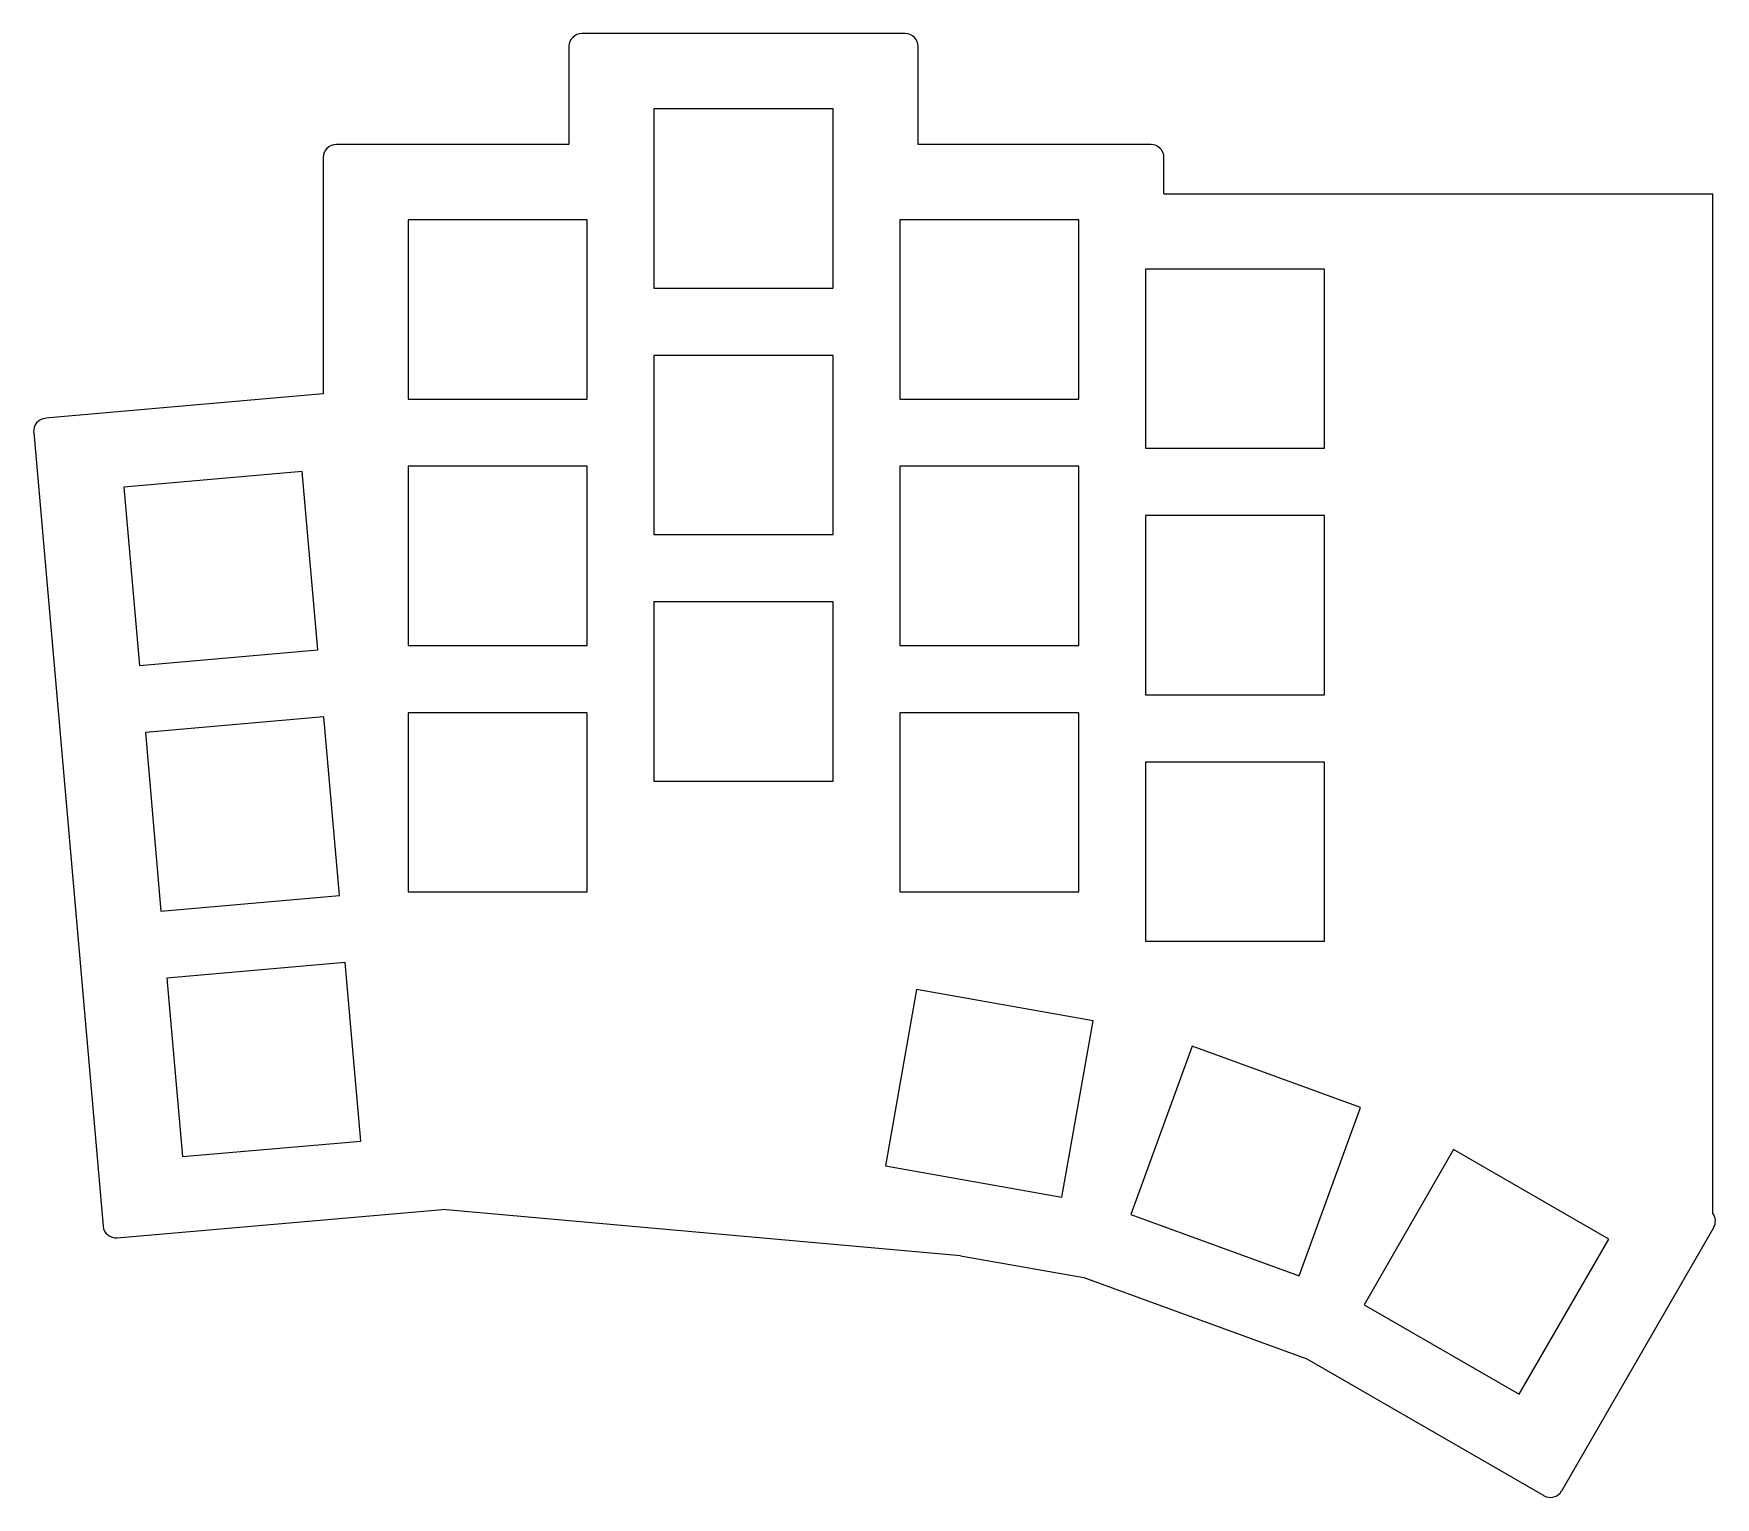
# Model space of a CAD drawing. Header units: millimetres. Extents: x -18 to 112, y -34 to 79.
import ezdxf

# ---------------------------------------------------------------- set-up
doc = ezdxf.new("R2010")
doc.units = ezdxf.units.MM
doc.layers.add('black', color=7, linetype='CONTINUOUS')

msp = doc.modelspace()

# ---------------------------------------------------------------- linework, layer by layer
at = {"layer": 'black'}
for p, q in [((23.59, 78.31), (23.59, 70.73)), ((49.59, 79.31), (24.59, 79.31)), ((50.59, 70.73), (50.59, 78.31)), ((44.01, 73.48), (30.16, 73.48)), ((30.16, 73.48), (30.16, 59.63)), ((44.01, 59.63), (44.01, 73.48)), ((23.59, 70.73), (5.59, 70.73)), ((68.59, 70.73), (50.59, 70.73)), ((4.59, 69.73), (4.59, 51.45)), ((69.59, 66.92), (69.59, 69.73)), ((69.59, 66.92), (112.02, 66.92)), ((112.02, -11.89), (112.02, 66.92)), ((25.01, 64.91), (11.16, 64.91)), ((11.16, 64.91), (11.16, 51.06)), ((25.01, 51.06), (25.01, 64.91)), ((63.01, 64.91), (49.16, 64.91)), ((49.16, 64.91), (49.16, 51.06)), ((63.01, 51.06), (63.01, 64.91)), ((82.01, 61.1), (68.16, 61.1)), ((68.16, 61.1), (68.16, 47.25)), ((82.01, 47.25), (82.01, 61.1)), ((30.16, 59.63), (44.01, 59.63)), ((44.01, 54.43), (30.16, 54.43)), ((30.16, 54.43), (30.16, 40.58)), ((44.01, 40.58), (44.01, 54.43)), ((4.59, 51.45), (-16.88, 49.57)), ((11.16, 51.06), (25.01, 51.06)), ((49.16, 51.06), (63.01, 51.06)), ((-17.79, 48.48), (-12.42, -12.88)), ((68.16, 47.25), (82.01, 47.25)), ((25.01, 45.86), (11.16, 45.86)), ((11.16, 45.86), (11.16, 32.01)), ((25.01, 32.01), (25.01, 45.86)), ((63.01, 45.86), (49.16, 45.86)), ((49.16, 45.86), (49.16, 32.01)), ((63.01, 32.01), (63.01, 45.86)), ((2.97, 45.46), (-10.82, 44.25)), ((-10.82, 44.25), (-9.62, 30.45)), ((4.18, 31.66), (2.97, 45.46)), ((82.01, 42.05), (68.16, 42.05)), ((68.16, 42.05), (68.16, 28.2)), ((82.01, 28.2), (82.01, 42.05)), ((30.16, 40.58), (44.01, 40.58)), ((44.01, 35.38), (30.16, 35.38)), ((30.16, 35.38), (30.16, 21.53)), ((44.01, 21.53), (44.01, 35.38)), ((-9.62, 30.45), (4.18, 31.66)), ((11.16, 32.01), (25.01, 32.01)), ((49.16, 32.01), (63.01, 32.01)), ((68.16, 28.2), (82.01, 28.2)), ((4.63, 26.48), (-9.16, 25.27)), ((5.84, 12.68), (4.63, 26.48)), ((25.01, 26.81), (11.16, 26.81)), ((11.16, 26.81), (11.16, 12.96)), ((25.01, 12.96), (25.01, 26.81)), ((63.01, 26.81), (49.16, 26.81)), ((49.16, 26.81), (49.16, 12.96)), ((63.01, 12.96), (63.01, 26.81)), ((-9.16, 25.27), (-7.96, 11.48)), ((82.01, 23), (68.16, 23)), ((68.16, 23), (68.16, 9.15)), ((82.01, 9.15), (82.01, 23)), ((30.16, 21.53), (44.01, 21.53)), ((-7.96, 11.48), (5.84, 12.68)), ((11.16, 12.96), (25.01, 12.96)), ((49.16, 12.96), (63.01, 12.96)), ((68.16, 9.15), (82.01, 9.15)), ((6.3, 7.5), (-7.5, 6.3)), ((7.5, -6.3), (6.3, 7.5)), ((-7.5, 6.3), (-6.3, -7.5)), ((50.47, 5.41), (48.06, -8.23)), ((64.11, 3), (50.47, 5.41)), ((61.7, -10.64), (64.11, 3)), ((71.77, 1.04), (67.03, -11.98)), ((84.78, -3.7), (71.77, 1.04)), ((80.05, -16.71), (84.78, -3.7)), ((-6.3, -7.5), (7.5, -6.3)), ((91.98, -6.96), (85.06, -18.96)), ((103.98, -13.89), (91.98, -6.96)), ((48.06, -8.23), (61.7, -10.64)), ((-11.34, -13.79), (13.81, -11.59)), ((53.87, -15.17), (13.81, -11.59)), ((67.03, -11.98), (80.05, -16.71)), ((100.34, -33.35), (112.09, -12.99)), ((97.05, -25.88), (103.98, -13.89)), ((53.87, -15.17), (63.4, -16.85)), ((63.4, -16.85), (80.63, -23.13)), ((85.06, -18.96), (97.05, -25.88)), ((80.63, -23.13), (98.97, -33.71))]:
    msp.add_line(p, q, dxfattribs=at)
for centre, start, end in [((24.59, 78.31), 90, 180), ((49.59, 78.31), 0, 90), ((5.59, 69.73), 90, 180), ((68.59, 69.73), 0, 90), ((-16.8, 48.57), 95, 185), ((-11.43, -12.79), 185, 275), ((111.22, -12.49), 330, 397.1032), ((99.47, -32.85), 240, 330)]:
    msp.add_arc(centre, 1, start, end, dxfattribs=at)

doc.saveas('drawing.dxf')
